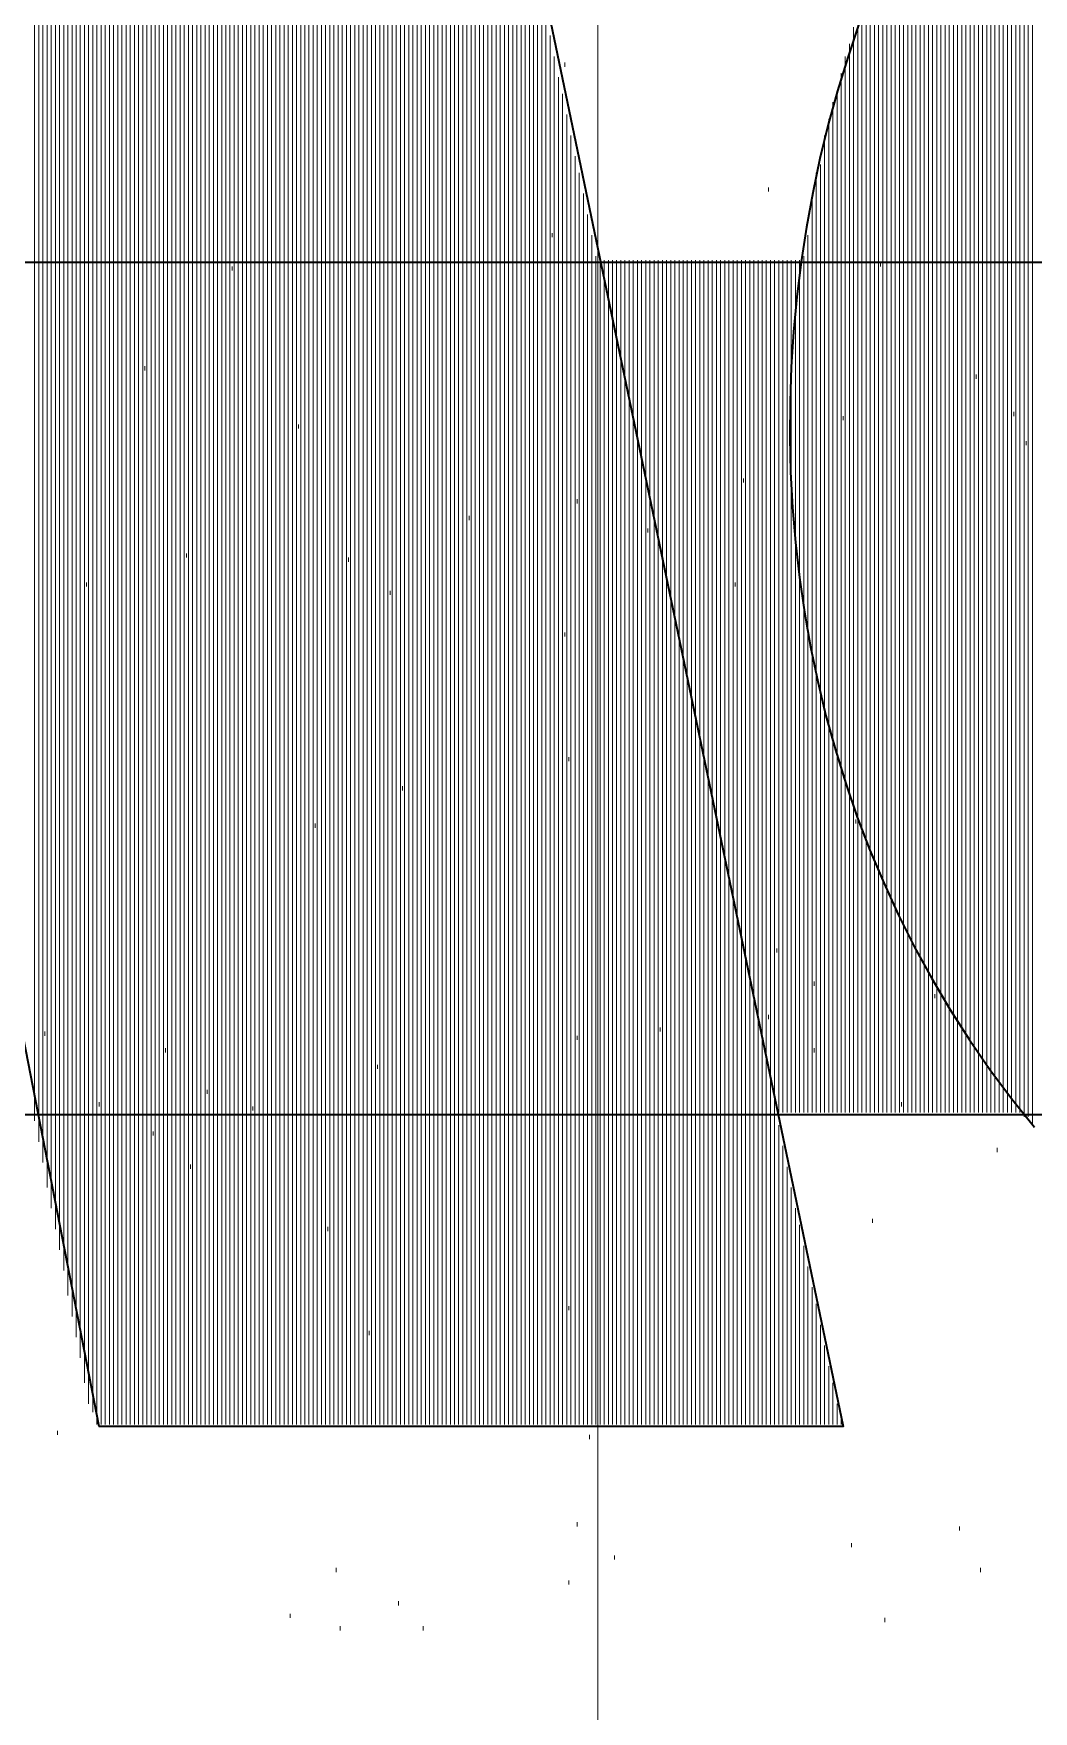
# Model space of a CAD drawing. Header units: inches. Extents: x 5 to 516, y -193 to 129.
# Drawn here: x 49.646 to 50.448, y -51.885 to -50.54 of the extents above; entities that cross this region are included whole.
import ezdxf

# ---------------------------------------------------------------- set-up
doc = ezdxf.new("R2010")
doc.units = ezdxf.units.IN
doc.header["$MEASUREMENT"] = 0
doc.layers.add('PDF4_Geometry', color=7, linetype='Continuous')

msp = doc.modelspace()

# ---------------------------------------------------------------- linework, layer by layer
at = {"layer": 'PDF4_Geometry', "lineweight": 15}
for points in [[(50.0987502, -54.9496512), (50.0987502, -46.9696506)], [(50.0720846, -50.5663162), (50.0720846, -50.5629796)], [(50.2354215, -50.6663121), (50.2354215, -50.6629823)], [(50.0620884, -50.7029807), (50.0620884, -50.6996509)], [(49.8054152, -50.7296463), (49.8054152, -50.7263165)], [(50.3254212, -50.7263165), (50.3254212, -50.7229799)], [(49.7354214, -50.8096498), (49.7354214, -50.8063132)], [(50.4020882, -50.8163162), (50.4020882, -50.8129796)], [(49.8587531, -50.8563146), (49.8587531, -50.852978)], [(50.295419, -50.8496482), (50.295419, -50.8463116)], [(50.4320835, -50.8463116), (50.4320835, -50.8429818)], [(50.4420865, -50.8696474), (50.4420865, -50.8663176)], [(50.2154155, -50.8996495), (50.2154155, -50.896313)], [(50.0820876, -50.9163121), (50.0820876, -50.9129823)], [(49.9954176, -50.9296449), (49.9954176, -50.9263151)], [(50.1387485, -50.9396479), (50.1387485, -50.9363113)], [(49.7687534, -50.9596471), (49.7687534, -50.9563173)], [(49.8987515, -50.9629837), (49.8987515, -50.9596471)], [(49.6887499, -50.9829829), (49.6887499, -50.9796463)], [(49.9320835, -50.9896493), (49.9320835, -50.9863127)], [(50.2087491, -50.9829829), (50.2087491, -50.9796463)], [(50.0720846, -51.0229813), (50.0720846, -51.0196447)], [(50.0754212, -51.122984), (50.0754212, -51.1196474)], [(49.9420864, -51.146313), (49.9420864, -51.1429832)], [(49.8720859, -51.1763152), (49.8720859, -51.1729786)], [(50.3054152, -51.1729786), (50.3054152, -51.1696488)], [(50.2420879, -51.2763111), (50.2420879, -51.2729813)], [(50.2720833, -51.3029835), (50.2720833, -51.2996468)], [(50.3687494, -51.3129797), (50.3687494, -51.3096498)], [(50.1487515, -51.3396452), (50.1487515, -51.3363155)], [(50.2354215, -51.329649), (50.2354215, -51.3263125)], [(49.6554179, -51.3429818), (49.6554179, -51.3396452)], [(50.0820876, -51.3463116), (50.0820876, -51.3429818)], [(49.752084, -51.3563146), (49.752084, -51.352978)], [(50.2720833, -51.3563146), (50.2720833, -51.352978)], [(49.9220873, -51.3696474), (49.9220873, -51.3663176)], [(49.785416, -51.3896466), (49.785416, -51.3863168)], [(49.6987529, -51.3996496), (49.6987529, -51.396313)], [(49.8220845, -51.4029794), (49.8220845, -51.3996496)], [(50.3420838, -51.3996496), (50.3420838, -51.396313)], [(49.7420878, -51.4229786), (49.7420878, -51.4196488)], [(50.4187507, -51.4363114), (50.4187507, -51.4329816)], [(49.7720832, -51.449651), (49.7720832, -51.4463144)], [(49.8820821, -51.4996455), (49.8820821, -51.4963157)], [(50.3187548, -51.4929791), (50.3187548, -51.4896493)], [(50.0754212, -51.5629797), (50.0754212, -51.5596499)], [(49.9154209, -51.5829789), (49.9154209, -51.579649)], [(49.6654209, -51.6629824), (49.6654209, -51.6596458)], [(50.0920838, -51.6663122), (50.0920838, -51.6629824)], [(50.0820876, -51.7363128), (50.0820876, -51.7329829)], [(50.3887485, -51.7396493), (50.3887485, -51.7363128)], [(50.3020854, -51.7529822), (50.3020854, -51.7496455)], [(50.112083, -51.7629783), (50.112083, -51.7596485)], [(49.8887485, -51.7729813), (49.8887485, -51.7696447)], [(50.0754212, -51.7829843), (50.0754212, -51.7796477)], [(50.4054179, -51.7729813), (50.4054179, -51.7696447)], [(49.8520867, -51.8096499), (49.8520867, -51.8063133)], [(49.9387499, -51.7996469), (49.9387499, -51.7963171)], [(49.8920851, -51.8196461), (49.8920851, -51.8163163)], [(49.9587491, -51.8196461), (49.9587491, -51.8163163)], [(50.328751, -51.8129797), (50.328751, -51.8096499)]]:
    msp.add_lwpolyline(points, dxfattribs=at)
at = {"layer": 'PDF4_Geometry', "lineweight": 35}
for points in [[(48.1454216, -51.656316), (47.5487548, -51.656316), (47.9687549, -49.6563158), (48.6020883, -49.6563158), (48.9220883, -50.9263159), (49.2420883, -49.6563158), (49.8787551, -49.6563158), (50.2954218, -51.656316), (49.698755, -51.656316), (49.4987551, -50.6296492), (49.218755, -51.656316), (48.6254216, -51.656316), (48.3454216, -50.6296492)], [(47.9154207, -51.4063133), (47.9154207, -50.7229799), (63.6520892, -50.7229799), (63.6520892, -51.4063133)]]:
    msp.add_lwpolyline(points, close=True, dxfattribs=at)
at = {"layer": 'PDF4_Geometry', "lineweight": 15}
for points in [[(49.6470832, -51.4113141), (49.6470832, -49.6546472), (49.6470832, -51.4113141)], [(49.6504198, -51.4279835), (49.6504198, -49.65465), (49.6504198, -51.4279835)], [(49.6537496, -51.4446461), (49.6537496, -49.6546459), (49.6537496, -51.4446461)], [(49.6570862, -51.4646452), (49.6570862, -49.654645), (49.6570862, -51.4646452)], [(49.660416, -51.4813146), (49.660416, -49.6546478), (49.660416, -51.4813146)], [(49.6637526, -51.4979772), (49.6637526, -49.6546437), (49.6637526, -51.4979772)], [(49.6670824, -51.5146466), (49.6670824, -49.6546465), (49.6670824, -51.5146466)], [(49.670419, -51.531316), (49.670419, -49.6546492), (49.670419, -51.531316)], [(49.6737556, -51.5513152), (49.6737556, -49.6546484), (49.6737556, -51.5513152)], [(49.6770854, -51.5679778), (49.6770854, -49.6546443), (49.6770854, -51.5679778)], [(49.6804152, -51.5846472), (49.6804152, -49.6546469), (49.6804152, -51.5846472)], [(49.6837518, -51.6013165), (49.6837518, -49.6546497), (49.6837518, -51.6013165)], [(49.6870883, -51.6213157), (49.6870883, -49.6546488), (49.6870883, -51.6213157)], [(49.6904182, -51.6379783), (49.6904182, -49.6546448), (49.6904182, -51.6379783)], [(49.693748, -51.6446515), (49.693748, -49.6546513), (49.693748, -51.6446515)], [(49.6970846, -51.6546477), (49.6970846, -49.6546475), (49.6970846, -51.6546477)], [(49.7004211, -51.6546477), (49.7004211, -49.6546475), (49.7004211, -51.6546477)], [(49.7037509, -51.6546477), (49.7037509, -49.6546475), (49.7037509, -51.6546477)], [(49.7070875, -51.6546477), (49.7070875, -49.6546475), (49.7070875, -51.6546477)], [(49.7104173, -51.6546477), (49.7104173, -49.6546475), (49.7104173, -51.6546477)], [(49.7137539, -51.6546477), (49.7137539, -49.6546475), (49.7137539, -51.6546477)], [(49.7170837, -51.6546477), (49.7170837, -49.6546475), (49.7170837, -51.6546477)], [(49.7204203, -51.6546477), (49.7204203, -49.6546475), (49.7204203, -51.6546477)], [(49.7237501, -51.6546477), (49.7237501, -49.6546475), (49.7237501, -51.6546477)], [(49.7270867, -51.6546477), (49.7270867, -49.6546475), (49.7270867, -51.6546477)], [(49.7304165, -51.6546477), (49.7304165, -49.6546475), (49.7304165, -51.6546477)], [(49.7337531, -51.6546477), (49.7337531, -49.6546475), (49.7337531, -51.6546477)], [(49.7370829, -51.6546477), (49.7370829, -49.6546475), (49.7370829, -51.6546477)], [(49.7404195, -51.6546477), (49.7404195, -49.6546475), (49.7404195, -51.6546477)], [(49.7437493, -51.6546477), (49.7437493, -49.6546475), (49.7437493, -51.6546477)], [(49.7470859, -51.6546477), (49.7470859, -49.6546475), (49.7470859, -51.6546477)], [(49.7504157, -51.6546477), (49.7504157, -49.6546475), (49.7504157, -51.6546477)], [(49.7537523, -51.6546477), (49.7537523, -49.6546475), (49.7537523, -51.6546477)], [(49.7570889, -51.6546477), (49.7570889, -49.6546475), (49.7570889, -51.6546477)], [(49.7604187, -51.6546477), (49.7604187, -49.6546475), (49.7604187, -51.6546477)], [(49.7637485, -51.6546477), (49.7637485, -49.6546475), (49.7637485, -51.6546477)], [(49.7670851, -51.6546477), (49.7670851, -49.6546475), (49.7670851, -51.6546477)], [(49.7704217, -51.6546477), (49.7704217, -49.6546475), (49.7704217, -51.6546477)], [(49.7737515, -51.6546477), (49.7737515, -49.6546475), (49.7737515, -51.6546477)], [(49.7770813, -51.6546477), (49.7770813, -49.6546475), (49.7770813, -51.6546477)], [(49.7804179, -51.6546477), (49.7804179, -49.6546475), (49.7804179, -51.6546477)], [(49.7837545, -51.6546477), (49.7837545, -49.6546475), (49.7837545, -51.6546477)], [(49.7870843, -51.6546477), (49.7870843, -49.6546475), (49.7870843, -51.6546477)], [(49.7904209, -51.6546477), (49.7904209, -49.6546475), (49.7904209, -51.6546477)], [(49.7937507, -51.6546477), (49.7937507, -49.6546475), (49.7937507, -51.6546477)], [(49.7970873, -51.6546477), (49.7970873, -49.6546475), (49.7970873, -51.6546477)], [(49.8004171, -51.6546477), (49.8004171, -49.6546475), (49.8004171, -51.6546477)], [(49.8037537, -51.6546477), (49.8037537, -49.6546475), (49.8037537, -51.6546477)], [(49.8070835, -51.6546477), (49.8070835, -49.6546475), (49.8070835, -51.6546477)], [(49.8104201, -51.6546477), (49.8104201, -49.6546475), (49.8104201, -51.6546477)], [(49.8137499, -51.6546477), (49.8137499, -49.6546475), (49.8137499, -51.6546477)], [(49.8170865, -51.6546477), (49.8170865, -49.6546475), (49.8170865, -51.6546477)], [(49.8204163, -51.6546477), (49.8204163, -49.6546475), (49.8204163, -51.6546477)], [(49.8237529, -51.6546477), (49.8237529, -49.6546475), (49.8237529, -51.6546477)], [(49.8270827, -51.6546477), (49.8270827, -49.6546475), (49.8270827, -51.6546477)], [(49.8304193, -51.6546477), (49.8304193, -49.6546475), (49.8304193, -51.6546477)], [(49.8337491, -51.6546477), (49.8337491, -49.6546475), (49.8337491, -51.6546477)], [(49.8370856, -51.6546477), (49.8370856, -49.6546475), (49.8370856, -51.6546477)], [(49.8404222, -51.6546477), (49.8404222, -49.6546475), (49.8404222, -51.6546477)], [(49.843752, -51.6546477), (49.843752, -49.6546475), (49.843752, -51.6546477)], [(49.8470819, -51.6546477), (49.8470819, -49.6546475), (49.8470819, -51.6546477)], [(49.8504184, -51.6546477), (49.8504184, -49.6546475), (49.8504184, -51.6546477)], [(49.853755, -51.6546477), (49.853755, -49.6546475), (49.853755, -51.6546477)], [(49.8570848, -51.6546477), (49.8570848, -49.6546475), (49.8570848, -51.6546477)], [(49.8604146, -51.6546477), (49.8604146, -49.6546475), (49.8604146, -51.6546477)], [(49.8637512, -51.6546477), (49.8637512, -49.6546475), (49.8637512, -51.6546477)], [(49.8670878, -51.6546477), (49.8670878, -49.6546475), (49.8670878, -51.6546477)], [(49.8704176, -51.6546477), (49.8704176, -49.6546475), (49.8704176, -51.6546477)], [(49.8737542, -51.6546477), (49.8737542, -49.6546475), (49.8737542, -51.6546477)], [(49.877084, -51.6546477), (49.877084, -49.667981), (49.877084, -51.6546477)], [(49.8804206, -51.6546477), (49.8804206, -49.6846476), (49.8804206, -51.6546477)], [(49.8837504, -51.6546477), (49.8837504, -49.6979808), (49.8837504, -51.6546477)], [(49.887087, -51.6546477), (49.887087, -49.7146477), (49.887087, -51.6546477)], [(49.8904168, -51.6546477), (49.8904168, -49.7313143), (49.8904168, -51.6546477)], [(49.8937534, -51.6546477), (49.8937534, -49.7479809), (49.8937534, -51.6546477)], [(49.8970832, -51.6546477), (49.8970832, -49.7613141), (49.8970832, -51.6546477)], [(49.9004198, -51.6546477), (49.9004198, -49.7779809), (49.9004198, -51.6546477)], [(49.9037496, -51.6546477), (49.9037496, -49.7946476), (49.9037496, -51.6546477)], [(49.9070862, -51.6546477), (49.9070862, -49.8113142), (49.9070862, -51.6546477)], [(49.910416, -51.6546477), (49.910416, -49.8246476), (49.910416, -51.6546477)], [(49.9137526, -51.6546477), (49.9137526, -49.8413143), (49.9137526, -51.6546477)], [(49.9170824, -51.6546477), (49.9170824, -49.8579809), (49.9170824, -51.6546477)], [(49.920419, -51.6546477), (49.920419, -49.8746475), (49.920419, -51.6546477)], [(49.9237556, -51.6546477), (49.9237556, -49.8913142), (49.9237556, -51.6546477)], [(49.9270854, -51.6546477), (49.9270854, -49.9046476), (49.9270854, -51.6546477)], [(49.9304152, -51.6546477), (49.9304152, -49.9213142), (49.9304152, -51.6546477)], [(49.9337518, -51.6546477), (49.9337518, -49.9379809), (49.9337518, -51.6546477)], [(49.9370884, -51.6546477), (49.9370884, -49.9546476), (49.9370884, -51.6546477)], [(49.9404182, -51.6546477), (49.9404182, -49.9679808), (49.9404182, -51.6546477)], [(49.943748, -51.6546477), (49.943748, -49.9846476), (49.943748, -51.6546477)], [(49.9470846, -51.6546477), (49.9470846, -50.0013142), (49.9470846, -51.6546477)], [(49.9504212, -51.6546477), (49.9504212, -50.017981), (49.9504212, -51.6546477)], [(49.953751, -51.6546477), (49.953751, -50.0313143), (49.953751, -51.6546477)], [(49.9570876, -51.6546477), (49.9570876, -50.0479809), (49.9570876, -51.6546477)], [(49.9604174, -51.6546477), (49.9604174, -50.0646475), (49.9604174, -51.6546477)], [(49.963754, -51.6546477), (49.963754, -50.0813142), (49.963754, -51.6546477)], [(49.9670838, -51.6546477), (49.9670838, -50.0979809), (49.9670838, -51.6546477)], [(49.9704203, -51.6546477), (49.9704203, -50.1113142), (49.9704203, -51.6546477)], [(49.9737502, -51.6546477), (49.9737502, -50.1279809), (49.9737502, -51.6546477)], [(49.9770867, -51.6546477), (49.9770867, -50.1446476), (49.9770867, -51.6546477)], [(49.9804166, -51.6546477), (49.9804166, -50.1613143), (49.9804166, -51.6546477)], [(49.9837531, -51.6546477), (49.9837531, -50.1746476), (49.9837531, -51.6546477)], [(49.9870829, -51.6546477), (49.9870829, -50.1913143), (49.9870829, -51.6546477)], [(49.9904195, -51.6546477), (49.9904195, -50.2079809), (49.9904195, -51.6546477)], [(49.9937493, -51.6546477), (49.9937493, -50.2246476), (49.9937493, -51.6546477)], [(49.9970859, -51.6546477), (49.9970859, -50.2379809), (49.9970859, -51.6546477)], [(50.0004157, -51.6546477), (50.0004157, -50.2546475), (50.0004157, -51.6546477)], [(50.0037523, -51.6546477), (50.0037523, -50.2713143), (50.0037523, -51.6546477)], [(50.443748, -51.4079843), (50.443748, -50.2746508), (50.443748, -51.4079843)], [(50.4470846, -51.4146439), (50.4470846, -50.2679772), (50.4470846, -51.4146439)], [(50.0070889, -51.6546477), (50.0070889, -50.2879809), (50.0070889, -51.6546477)], [(50.4337518, -51.3979813), (50.4337518, -50.2846478), (50.4337518, -51.3979813)], [(50.4370884, -51.4046477), (50.4370884, -50.2846476), (50.4370884, -51.4046477)], [(50.4404182, -51.4079843), (50.4404182, -50.2779842), (50.4404182, -51.4079843)], [(50.4237556, -51.3879783), (50.4237556, -50.3013116), (50.4237556, -51.3879783)], [(50.4270854, -51.3913149), (50.4270854, -50.2946481), (50.4270854, -51.3913149)], [(50.4304152, -51.3946515), (50.4304152, -50.291318), (50.4304152, -51.3946515)], [(50.0104187, -51.6546477), (50.0104187, -50.3046477), (50.0104187, -51.6546477)], [(50.4137526, -51.3746455), (50.4137526, -50.3146454), (50.4137526, -51.3746455)], [(50.4170824, -51.3779821), (50.4170824, -50.307982), (50.4170824, -51.3779821)], [(50.420419, -51.3846485), (50.420419, -50.3046484), (50.420419, -51.3846485)], [(50.0137485, -51.6546477), (50.0137485, -50.317981), (50.0137485, -51.6546477)], [(50.4070862, -51.3679791), (50.4070862, -50.3246456), (50.4070862, -51.3679791)], [(50.410416, -51.3679791), (50.410416, -50.317979), (50.410416, -51.3679791)], [(50.0170851, -51.6546477), (50.0170851, -50.3346476), (50.0170851, -51.6546477)], [(50.3970833, -51.3513165), (50.3970833, -50.3413164), (50.3970833, -51.3513165)], [(50.4004198, -51.3579829), (50.4004198, -50.3346495), (50.4004198, -51.3579829)], [(50.4037496, -51.3613127), (50.4037496, -50.3313126), (50.4037496, -51.3613127)], [(50.0204217, -51.6546477), (50.0204217, -50.3513143), (50.0204217, -51.6546477)], [(50.3904169, -51.3413135), (50.3904169, -50.3513135), (50.3904169, -51.3413135)], [(50.3937534, -51.3479799), (50.3937534, -50.3446466), (50.3937534, -51.3479799)], [(50.0237515, -51.6546477), (50.0237515, -50.3679809), (50.0237515, -51.6546477)], [(50.3804207, -51.3246509), (50.3804207, -50.3679842), (50.3804207, -51.3246509)], [(50.3837505, -51.3313105), (50.3837505, -50.3646438), (50.3837505, -51.3313105)], [(50.387087, -51.3379837), (50.387087, -50.3579837), (50.387087, -51.3379837)], [(50.0270813, -51.6546477), (50.0270813, -50.3813143), (50.0270813, -51.6546477)], [(50.3737543, -51.3146479), (50.3737543, -50.3813146), (50.3737543, -51.3146479)], [(50.3770841, -51.3213143), (50.3770841, -50.3779809), (50.3770841, -51.3213143)], [(50.3670879, -51.304645), (50.3670879, -50.3913115), (50.3670879, -51.304645)], [(50.3704177, -51.3113181), (50.3704177, -50.3879847), (50.3704177, -51.3113181)], [(50.0304179, -51.6546477), (50.0304179, -50.3979809), (50.0304179, -51.6546477)], [(50.3604147, -51.2913122), (50.3604147, -50.4046454), (50.3604147, -51.2913122)], [(50.3637513, -51.2979786), (50.3637513, -50.3979784), (50.3637513, -51.2979786)], [(50.0337545, -51.6546477), (50.0337545, -50.4146476), (50.0337545, -51.6546477)], [(50.3537551, -51.2779794), (50.3537551, -50.414646), (50.3537551, -51.2779794)], [(50.3570849, -51.2879824), (50.3570849, -50.4113156), (50.3570849, -51.2879824)], [(50.0370843, -51.6546477), (50.0370843, -50.4313143), (50.0370843, -51.6546477)], [(50.3437521, -51.2613168), (50.3437521, -50.43465), (50.3437521, -51.2613168)], [(50.3470819, -51.2679832), (50.3470819, -50.4279831), (50.3470819, -51.2679832)], [(50.3504185, -51.2746496), (50.3504185, -50.4246495), (50.3504185, -51.2746496)], [(50.0404209, -51.6546477), (50.0404209, -50.4446476), (50.0404209, -51.6546477)], [(50.3404223, -51.2546504), (50.3404223, -50.441317), (50.3404223, -51.2546504)], [(50.0437507, -51.6546477), (50.0437507, -50.4613143), (50.0437507, -51.6546477)], [(50.3337491, -51.2413176), (50.3337491, -50.4579842), (50.3337491, -51.2413176)], [(50.3370857, -51.2479772), (50.3370857, -50.4513105), (50.3370857, -51.2479772)], [(50.3270827, -51.2279848), (50.3270827, -50.4746514), (50.3270827, -51.2279848)], [(50.3304193, -51.2313146), (50.3304193, -50.4646479), (50.3304193, -51.2313146)], [(50.0470873, -51.6546477), (50.0470873, -50.4779809), (50.0470873, -51.6546477)], [(50.3204163, -51.2113154), (50.3204163, -50.487982), (50.3204163, -51.2113154)], [(50.3237529, -51.2179818), (50.3237529, -50.4813151), (50.3237529, -51.2179818)], [(50.0504171, -51.6546477), (50.0504171, -50.4946477), (50.0504171, -51.6546477)], [(50.3170865, -51.204649), (50.3170865, -50.4979823), (50.3170865, -51.204649)], [(50.0537537, -51.6546477), (50.0537537, -50.5113143), (50.0537537, -51.6546477)], [(50.3104201, -51.1813132), (50.3104201, -50.5146465), (50.3104201, -51.1813132)], [(50.3137499, -51.194646), (50.3137499, -50.5079793), (50.3137499, -51.194646)], [(50.0570835, -51.6546477), (50.0570835, -50.5246476), (50.0570835, -51.6546477)], [(50.3070835, -51.1779834), (50.3070835, -50.5313167), (50.3070835, -51.1779834)], [(50.0604201, -51.6546477), (50.0604201, -50.5413142), (50.0604201, -51.6546477)], [(50.3037537, -51.1679805), (50.3037537, -50.5346471), (50.3037537, -51.1679805)], [(50.0637499, -51.6546477), (50.0637499, -50.5579809), (50.0637499, -51.6546477)], [(50.2970873, -51.1479813), (50.2970873, -50.5579812), (50.2970873, -51.1479813)], [(50.3004171, -51.1579843), (50.3004171, -50.5479842), (50.3004171, -51.1579843)], [(50.2937507, -51.1313119), (50.2937507, -50.5713118), (50.2937507, -51.1313119)], [(50.0670865, -51.6546477), (50.0670865, -50.5746476), (50.0670865, -51.6546477)], [(50.0704163, -51.6546477), (50.0704163, -50.5879809), (50.0704163, -51.6546477)], [(50.2870843, -51.1113127), (50.2870843, -50.594646), (50.2870843, -51.1113127)], [(50.2904209, -51.1246455), (50.2904209, -50.5879788), (50.2904209, -51.1246455)], [(50.0737529, -51.6546477), (50.0737529, -50.6046476), (50.0737529, -51.6546477)], [(50.2837545, -51.1013165), (50.2837545, -50.6079831), (50.2837545, -51.1013165)], [(50.0770827, -51.6546477), (50.0770827, -50.6213143), (50.0770827, -51.6546477)], [(50.2804179, -51.0813105), (50.2804179, -50.6213105), (50.2804179, -51.0813105)], [(50.0804193, -51.6546477), (50.0804193, -50.637981), (50.0804193, -51.6546477)], [(50.0837491, -51.6546477), (50.0837491, -50.6513143), (50.0837491, -51.6546477)], [(50.2737515, -51.0613181), (50.2737515, -50.6513181), (50.2737515, -51.0613181)], [(50.2770813, -51.0746509), (50.2770813, -50.6446509), (50.2770813, -51.0746509)], [(50.0870857, -51.6546477), (50.0870857, -50.667981), (50.0870857, -51.6546477)], [(50.2704217, -51.0479785), (50.2704217, -50.6713118), (50.2704217, -51.0479785)], [(50.0904223, -51.6546477), (50.0904223, -50.6846477), (50.0904223, -51.6546477)], [(50.0937521, -51.6546477), (50.0937521, -50.7013143), (50.0937521, -51.6546477)], [(50.2670851, -51.021313), (50.2670851, -50.7013129), (50.2670851, -51.021313)], [(50.0970819, -51.6546477), (50.0970819, -50.7179809), (50.0970819, -51.6546477)], [(50.2637486, -51.0046504), (50.2637486, -50.7179837), (50.2637486, -51.0046504)], [(49.6470832, -51.4046477), (49.6470832, -50.7213143), (49.6470832, -51.4046477)], [(49.6504198, -51.4046477), (49.6504198, -50.7213143), (49.6504198, -51.4046477)], [(49.6537496, -51.4046477), (49.6537496, -50.7213143), (49.6537496, -51.4046477)], [(49.6570862, -51.4046477), (49.6570862, -50.7213143), (49.6570862, -51.4046477)], [(49.660416, -51.4046477), (49.660416, -50.7213143), (49.660416, -51.4046477)], [(49.6637526, -51.4046477), (49.6637526, -50.7213143), (49.6637526, -51.4046477)], [(49.6670824, -51.4046477), (49.6670824, -50.7213143), (49.6670824, -51.4046477)], [(49.670419, -51.4046477), (49.670419, -50.7213143), (49.670419, -51.4046477)], [(49.6737556, -51.4046477), (49.6737556, -50.7213143), (49.6737556, -51.4046477)], [(49.6770854, -51.4046477), (49.6770854, -50.7213143), (49.6770854, -51.4046477)], [(49.6804152, -51.4046477), (49.6804152, -50.7213143), (49.6804152, -51.4046477)], [(49.6837518, -51.4046477), (49.6837518, -50.7213143), (49.6837518, -51.4046477)], [(49.6870883, -51.4046477), (49.6870883, -50.7213143), (49.6870883, -51.4046477)], [(49.6904182, -51.4046477), (49.6904182, -50.7213143), (49.6904182, -51.4046477)], [(49.693748, -51.4046477), (49.693748, -50.7213143), (49.693748, -51.4046477)], [(49.6970846, -51.4046477), (49.6970846, -50.7213143), (49.6970846, -51.4046477)], [(49.7004211, -51.4046477), (49.7004211, -50.7213143), (49.7004211, -51.4046477)], [(49.7037509, -51.4046477), (49.7037509, -50.7213143), (49.7037509, -51.4046477)], [(49.7070875, -51.4046477), (49.7070875, -50.7213143), (49.7070875, -51.4046477)], [(49.7104173, -51.4046477), (49.7104173, -50.7213143), (49.7104173, -51.4046477)], [(49.7137539, -51.4046477), (49.7137539, -50.7213143), (49.7137539, -51.4046477)], [(49.7170837, -51.4046477), (49.7170837, -50.7213143), (49.7170837, -51.4046477)], [(49.7204203, -51.4046477), (49.7204203, -50.7213143), (49.7204203, -51.4046477)], [(49.7237501, -51.4046477), (49.7237501, -50.7213143), (49.7237501, -51.4046477)], [(49.7270867, -51.4046477), (49.7270867, -50.7213143), (49.7270867, -51.4046477)], [(49.7304165, -51.4046477), (49.7304165, -50.7213143), (49.7304165, -51.4046477)], [(49.7337531, -51.4046477), (49.7337531, -50.7213143), (49.7337531, -51.4046477)], [(49.7370829, -51.4046477), (49.7370829, -50.7213143), (49.7370829, -51.4046477)], [(49.7404195, -51.4046477), (49.7404195, -50.7213143), (49.7404195, -51.4046477)], [(49.7437493, -51.4046477), (49.7437493, -50.7213143), (49.7437493, -51.4046477)], [(49.7470859, -51.4046477), (49.7470859, -50.7213143), (49.7470859, -51.4046477)], [(49.7504157, -51.4046477), (49.7504157, -50.7213143), (49.7504157, -51.4046477)], [(49.7537523, -51.4046477), (49.7537523, -50.7213143), (49.7537523, -51.4046477)], [(49.7570889, -51.4046477), (49.7570889, -50.7213143), (49.7570889, -51.4046477)], [(49.7604187, -51.4046477), (49.7604187, -50.7213143), (49.7604187, -51.4046477)], [(49.7637485, -51.4046477), (49.7637485, -50.7213143), (49.7637485, -51.4046477)], [(49.7670851, -51.4046477), (49.7670851, -50.7213143), (49.7670851, -51.4046477)], [(49.7704217, -51.4046477), (49.7704217, -50.7213143), (49.7704217, -51.4046477)], [(49.7737515, -51.4046477), (49.7737515, -50.7213143), (49.7737515, -51.4046477)], [(49.7770813, -51.4046477), (49.7770813, -50.7213143), (49.7770813, -51.4046477)], [(49.7804179, -51.4046477), (49.7804179, -50.7213143), (49.7804179, -51.4046477)], [(49.7837545, -51.4046477), (49.7837545, -50.7213143), (49.7837545, -51.4046477)], [(49.7870843, -51.4046477), (49.7870843, -50.7213143), (49.7870843, -51.4046477)], [(49.7904209, -51.4046477), (49.7904209, -50.7213143), (49.7904209, -51.4046477)], [(49.7937507, -51.4046477), (49.7937507, -50.7213143), (49.7937507, -51.4046477)], [(49.7970873, -51.4046477), (49.7970873, -50.7213143), (49.7970873, -51.4046477)], [(49.8004171, -51.4046477), (49.8004171, -50.7213143), (49.8004171, -51.4046477)], [(49.8037537, -51.4046477), (49.8037537, -50.7213143), (49.8037537, -51.4046477)], [(49.8070835, -51.4046477), (49.8070835, -50.7213143), (49.8070835, -51.4046477)], [(49.8104201, -51.4046477), (49.8104201, -50.7213143), (49.8104201, -51.4046477)], [(49.8137499, -51.4046477), (49.8137499, -50.7213143), (49.8137499, -51.4046477)], [(49.8170865, -51.4046477), (49.8170865, -50.7213143), (49.8170865, -51.4046477)], [(49.8204163, -51.4046477), (49.8204163, -50.7213143), (49.8204163, -51.4046477)], [(49.8237529, -51.4046477), (49.8237529, -50.7213143), (49.8237529, -51.4046477)], [(49.8270827, -51.4046477), (49.8270827, -50.7213143), (49.8270827, -51.4046477)], [(49.8304193, -51.4046477), (49.8304193, -50.7213143), (49.8304193, -51.4046477)], [(49.8337491, -51.4046477), (49.8337491, -50.7213143), (49.8337491, -51.4046477)], [(49.8370856, -51.4046477), (49.8370856, -50.7213143), (49.8370856, -51.4046477)], [(49.8404222, -51.4046477), (49.8404222, -50.7213143), (49.8404222, -51.4046477)], [(49.843752, -51.4046477), (49.843752, -50.7213143), (49.843752, -51.4046477)], [(49.8470819, -51.4046477), (49.8470819, -50.7213143), (49.8470819, -51.4046477)], [(49.8504184, -51.4046477), (49.8504184, -50.7213143), (49.8504184, -51.4046477)], [(49.853755, -51.4046477), (49.853755, -50.7213143), (49.853755, -51.4046477)], [(49.8570848, -51.4046477), (49.8570848, -50.7213143), (49.8570848, -51.4046477)], [(49.8604146, -51.4046477), (49.8604146, -50.7213143), (49.8604146, -51.4046477)], [(49.8637512, -51.4046477), (49.8637512, -50.7213143), (49.8637512, -51.4046477)], [(49.8670878, -51.4046477), (49.8670878, -50.7213143), (49.8670878, -51.4046477)], [(49.8704176, -51.4046477), (49.8704176, -50.7213143), (49.8704176, -51.4046477)], [(49.8737542, -51.4046477), (49.8737542, -50.7213143), (49.8737542, -51.4046477)], [(49.877084, -51.4046477), (49.877084, -50.7213143), (49.877084, -51.4046477)], [(49.8804206, -51.4046477), (49.8804206, -50.7213143), (49.8804206, -51.4046477)], [(49.8837504, -51.4046477), (49.8837504, -50.7213143), (49.8837504, -51.4046477)], [(49.887087, -51.4046477), (49.887087, -50.7213143), (49.887087, -51.4046477)], [(49.8904168, -51.4046477), (49.8904168, -50.7213143), (49.8904168, -51.4046477)], [(49.8937534, -51.4046477), (49.8937534, -50.7213143), (49.8937534, -51.4046477)], [(49.8970832, -51.4046477), (49.8970832, -50.7213143), (49.8970832, -51.4046477)], [(49.9004198, -51.4046477), (49.9004198, -50.7213143), (49.9004198, -51.4046477)], [(49.9037496, -51.4046477), (49.9037496, -50.7213143), (49.9037496, -51.4046477)], [(49.9070862, -51.4046477), (49.9070862, -50.7213143), (49.9070862, -51.4046477)], [(49.910416, -51.4046477), (49.910416, -50.7213143), (49.910416, -51.4046477)], [(49.9137526, -51.4046477), (49.9137526, -50.7213143), (49.9137526, -51.4046477)], [(49.9170824, -51.4046477), (49.9170824, -50.7213143), (49.9170824, -51.4046477)], [(49.920419, -51.4046477), (49.920419, -50.7213143), (49.920419, -51.4046477)], [(49.9237556, -51.4046477), (49.9237556, -50.7213143), (49.9237556, -51.4046477)], [(49.9270854, -51.4046477), (49.9270854, -50.7213143), (49.9270854, -51.4046477)], [(49.9304152, -51.4046477), (49.9304152, -50.7213143), (49.9304152, -51.4046477)], [(49.9337518, -51.4046477), (49.9337518, -50.7213143), (49.9337518, -51.4046477)], [(49.9370884, -51.4046477), (49.9370884, -50.7213143), (49.9370884, -51.4046477)], [(49.9404182, -51.4046477), (49.9404182, -50.7213143), (49.9404182, -51.4046477)], [(49.943748, -51.4046477), (49.943748, -50.7213143), (49.943748, -51.4046477)], [(49.9470846, -51.4046477), (49.9470846, -50.7213143), (49.9470846, -51.4046477)], [(49.9504212, -51.4046477), (49.9504212, -50.7213143), (49.9504212, -51.4046477)], [(49.953751, -51.4046477), (49.953751, -50.7213143), (49.953751, -51.4046477)], [(49.9570876, -51.4046477), (49.9570876, -50.7213143), (49.9570876, -51.4046477)], [(49.9604174, -51.4046477), (49.9604174, -50.7213143), (49.9604174, -51.4046477)], [(49.963754, -51.4046477), (49.963754, -50.7213143), (49.963754, -51.4046477)], [(49.9670838, -51.4046477), (49.9670838, -50.7213143), (49.9670838, -51.4046477)], [(49.9704203, -51.4046477), (49.9704203, -50.7213143), (49.9704203, -51.4046477)], [(49.9737502, -51.4046477), (49.9737502, -50.7213143), (49.9737502, -51.4046477)], [(49.9770867, -51.4046477), (49.9770867, -50.7213143), (49.9770867, -51.4046477)], [(49.9804166, -51.4046477), (49.9804166, -50.7213143), (49.9804166, -51.4046477)], [(49.9837531, -51.4046477), (49.9837531, -50.7213143), (49.9837531, -51.4046477)], [(49.9870829, -51.4046477), (49.9870829, -50.7213143), (49.9870829, -51.4046477)], [(49.9904195, -51.4046477), (49.9904195, -50.7213143), (49.9904195, -51.4046477)], [(49.9937493, -51.4046477), (49.9937493, -50.7213143), (49.9937493, -51.4046477)], [(49.9970859, -51.4046477), (49.9970859, -50.7213143), (49.9970859, -51.4046477)], [(50.0004157, -51.4046477), (50.0004157, -50.7213143), (50.0004157, -51.4046477)], [(50.0037523, -51.4046477), (50.0037523, -50.7213143), (50.0037523, -51.4046477)], [(50.0070889, -51.4046477), (50.0070889, -50.7213143), (50.0070889, -51.4046477)], [(50.0104187, -51.4046477), (50.0104187, -50.7213143), (50.0104187, -51.4046477)], [(50.0137485, -51.4046477), (50.0137485, -50.7213143), (50.0137485, -51.4046477)], [(50.0170851, -51.4046477), (50.0170851, -50.7213143), (50.0170851, -51.4046477)], [(50.0204217, -51.4046477), (50.0204217, -50.7213143), (50.0204217, -51.4046477)], [(50.0237515, -51.4046477), (50.0237515, -50.7213143), (50.0237515, -51.4046477)], [(50.0270813, -51.4046477), (50.0270813, -50.7213143), (50.0270813, -51.4046477)], [(50.0304179, -51.4046477), (50.0304179, -50.7213143), (50.0304179, -51.4046477)], [(50.0337545, -51.4046477), (50.0337545, -50.7213143), (50.0337545, -51.4046477)], [(50.0370843, -51.4046477), (50.0370843, -50.7213143), (50.0370843, -51.4046477)], [(50.0404209, -51.4046477), (50.0404209, -50.7213143), (50.0404209, -51.4046477)], [(50.0437507, -51.4046477), (50.0437507, -50.7213143), (50.0437507, -51.4046477)], [(50.0470873, -51.4046477), (50.0470873, -50.7213143), (50.0470873, -51.4046477)], [(50.0504171, -51.4046477), (50.0504171, -50.7213143), (50.0504171, -51.4046477)], [(50.0537537, -51.4046477), (50.0537537, -50.7213143), (50.0537537, -51.4046477)], [(50.0570835, -51.4046477), (50.0570835, -50.7213143), (50.0570835, -51.4046477)], [(50.0604201, -51.4046477), (50.0604201, -50.7213143), (50.0604201, -51.4046477)], [(50.0637499, -51.4046477), (50.0637499, -50.7213143), (50.0637499, -51.4046477)], [(50.0670865, -51.4046477), (50.0670865, -50.7213143), (50.0670865, -51.4046477)], [(50.0704163, -51.4046477), (50.0704163, -50.7213143), (50.0704163, -51.4046477)], [(50.0737529, -51.4046477), (50.0737529, -50.7213143), (50.0737529, -51.4046477)], [(50.0770827, -51.4046477), (50.0770827, -50.7213143), (50.0770827, -51.4046477)], [(50.0804193, -51.4046477), (50.0804193, -50.7213143), (50.0804193, -51.4046477)], [(50.0837491, -51.4046477), (50.0837491, -50.7213143), (50.0837491, -51.4046477)], [(50.0870857, -51.4046477), (50.0870857, -50.7213143), (50.0870857, -51.4046477)], [(50.0904223, -51.4046477), (50.0904223, -50.7213143), (50.0904223, -51.4046477)], [(50.0937521, -51.4046477), (50.0937521, -50.7213143), (50.0937521, -51.4046477)], [(50.0970819, -51.4046477), (50.0970819, -50.7213143), (50.0970819, -51.4046477)], [(50.1004185, -51.4046477), (50.1004185, -50.7213143), (50.1004185, -51.4046477)], [(50.1004185, -51.6546477), (50.1004185, -50.7313142), (50.1004185, -51.6546477)], [(50.103755, -51.4046477), (50.103755, -50.7213143), (50.103755, -51.4046477)], [(50.1070849, -51.4046477), (50.1070849, -50.7213143), (50.1070849, -51.4046477)], [(50.1104147, -51.4046477), (50.1104147, -50.7213143), (50.1104147, -51.4046477)], [(50.1137513, -51.4046477), (50.1137513, -50.7213143), (50.1137513, -51.4046477)], [(50.1170878, -51.4046477), (50.1170878, -50.7213143), (50.1170878, -51.4046477)], [(50.1204176, -51.4046477), (50.1204176, -50.7213143), (50.1204176, -51.4046477)], [(50.1237542, -51.4046477), (50.1237542, -50.7213143), (50.1237542, -51.4046477)], [(50.127084, -51.4046477), (50.127084, -50.7213143), (50.127084, -51.4046477)], [(50.1304206, -51.4046477), (50.1304206, -50.7213143), (50.1304206, -51.4046477)], [(50.1337504, -51.4046477), (50.1337504, -50.7213143), (50.1337504, -51.4046477)], [(50.137087, -51.4046477), (50.137087, -50.7213143), (50.137087, -51.4046477)], [(50.1404168, -51.4046477), (50.1404168, -50.7213143), (50.1404168, -51.4046477)], [(50.1437534, -51.4046477), (50.1437534, -50.7213143), (50.1437534, -51.4046477)], [(50.1470832, -51.4046477), (50.1470832, -50.7213143), (50.1470832, -51.4046477)], [(50.1504198, -51.4046477), (50.1504198, -50.7213143), (50.1504198, -51.4046477)], [(50.1537496, -51.4046477), (50.1537496, -50.7213143), (50.1537496, -51.4046477)], [(50.1570862, -51.4046477), (50.1570862, -50.7213143), (50.1570862, -51.4046477)], [(50.160416, -51.4046477), (50.160416, -50.7213143), (50.160416, -51.4046477)], [(50.1637526, -51.4046477), (50.1637526, -50.7213143), (50.1637526, -51.4046477)], [(50.1670824, -51.4046477), (50.1670824, -50.7213143), (50.1670824, -51.4046477)], [(50.170419, -51.4046477), (50.170419, -50.7213143), (50.170419, -51.4046477)], [(50.1737556, -51.4046477), (50.1737556, -50.7213143), (50.1737556, -51.4046477)], [(50.1770854, -51.4046477), (50.1770854, -50.7213143), (50.1770854, -51.4046477)], [(50.1804152, -51.4046477), (50.1804152, -50.7213143), (50.1804152, -51.4046477)], [(50.1837518, -51.4046477), (50.1837518, -50.7213143), (50.1837518, -51.4046477)], [(50.1870884, -51.4046477), (50.1870884, -50.7213143), (50.1870884, -51.4046477)], [(50.1904182, -51.4046477), (50.1904182, -50.7213143), (50.1904182, -51.4046477)], [(50.193748, -51.4046477), (50.193748, -50.7213143), (50.193748, -51.4046477)], [(50.1970846, -51.4046477), (50.1970846, -50.7213143), (50.1970846, -51.4046477)], [(50.2004212, -51.4046477), (50.2004212, -50.7213143), (50.2004212, -51.4046477)], [(50.203751, -51.4046477), (50.203751, -50.7213143), (50.203751, -51.4046477)], [(50.2070876, -51.4046477), (50.2070876, -50.7213143), (50.2070876, -51.4046477)], [(50.2104174, -51.4046477), (50.2104174, -50.7213143), (50.2104174, -51.4046477)], [(50.213754, -51.4046477), (50.213754, -50.7213143), (50.213754, -51.4046477)], [(50.2170838, -51.4046477), (50.2170838, -50.7213143), (50.2170838, -51.4046477)], [(50.2204204, -51.4046477), (50.2204204, -50.7213143), (50.2204204, -51.4046477)], [(50.2237502, -51.4046477), (50.2237502, -50.7213143), (50.2237502, -51.4046477)], [(50.2270868, -51.4046477), (50.2270868, -50.7213143), (50.2270868, -51.4046477)], [(50.2304166, -51.4046477), (50.2304166, -50.7213143), (50.2304166, -51.4046477)], [(50.2337532, -51.4046477), (50.2337532, -50.7213143), (50.2337532, -51.4046477)], [(50.237083, -51.4046477), (50.237083, -50.7213143), (50.237083, -51.4046477)], [(50.2404196, -51.4046477), (50.2404196, -50.7213143), (50.2404196, -51.4046477)], [(50.2437494, -51.4046477), (50.2437494, -50.7213143), (50.2437494, -51.4046477)], [(50.247086, -51.4046477), (50.247086, -50.7213143), (50.247086, -51.4046477)], [(50.2504158, -51.4046477), (50.2504158, -50.7213143), (50.2504158, -51.4046477)], [(50.2537523, -51.4046477), (50.2537523, -50.7213143), (50.2537523, -51.4046477)], [(50.2570889, -51.4046477), (50.2570889, -50.7213143), (50.2570889, -51.4046477)], [(50.2604187, -51.4046477), (50.2604187, -50.7213143), (50.2604187, -51.4046477)], [(50.2637486, -51.4046477), (50.2637486, -50.7213143), (50.2637486, -51.4046477)], [(50.2670851, -51.4046477), (50.2670851, -50.7213143), (50.2670851, -51.4046477)], [(50.2704217, -51.4046477), (50.2704217, -50.7213143), (50.2704217, -51.4046477)], [(50.2737515, -51.4046477), (50.2737515, -50.7213143), (50.2737515, -51.4046477)], [(50.2770813, -51.4046477), (50.2770813, -50.7213143), (50.2770813, -51.4046477)], [(50.2804179, -51.4046477), (50.2804179, -50.7213143), (50.2804179, -51.4046477)], [(50.2837545, -51.4046477), (50.2837545, -50.7213143), (50.2837545, -51.4046477)], [(50.2870843, -51.4046477), (50.2870843, -50.7213143), (50.2870843, -51.4046477)], [(50.2904209, -51.4046477), (50.2904209, -50.7213143), (50.2904209, -51.4046477)], [(50.2937507, -51.4046477), (50.2937507, -50.7213143), (50.2937507, -51.4046477)], [(50.2970873, -51.4046477), (50.2970873, -50.7213143), (50.2970873, -51.4046477)], [(50.3004171, -51.4046477), (50.3004171, -50.7213143), (50.3004171, -51.4046477)], [(50.3037537, -51.4046477), (50.3037537, -50.7213143), (50.3037537, -51.4046477)], [(50.3070835, -51.4046477), (50.3070835, -50.7213143), (50.3070835, -51.4046477)], [(50.3104201, -51.4046477), (50.3104201, -50.7213143), (50.3104201, -51.4046477)], [(50.3137499, -51.4046477), (50.3137499, -50.7213143), (50.3137499, -51.4046477)], [(50.3170865, -51.4046477), (50.3170865, -50.7213143), (50.3170865, -51.4046477)], [(50.3204163, -51.4046477), (50.3204163, -50.7213143), (50.3204163, -51.4046477)], [(50.3237529, -51.4046477), (50.3237529, -50.7213143), (50.3237529, -51.4046477)], [(50.3270827, -51.4046477), (50.3270827, -50.7213143), (50.3270827, -51.4046477)], [(50.3304193, -51.4046477), (50.3304193, -50.7213143), (50.3304193, -51.4046477)], [(50.3337491, -51.4046477), (50.3337491, -50.7213143), (50.3337491, -51.4046477)], [(50.3370857, -51.4046477), (50.3370857, -50.7213143), (50.3370857, -51.4046477)], [(50.3404223, -51.4046477), (50.3404223, -50.7213143), (50.3404223, -51.4046477)], [(50.3437521, -51.4046477), (50.3437521, -50.7213143), (50.3437521, -51.4046477)], [(50.3470819, -51.4046477), (50.3470819, -50.7213143), (50.3470819, -51.4046477)], [(50.3504185, -51.4046477), (50.3504185, -50.7213143), (50.3504185, -51.4046477)], [(50.3537551, -51.4046477), (50.3537551, -50.7213143), (50.3537551, -51.4046477)], [(50.3570849, -51.4046477), (50.3570849, -50.7213143), (50.3570849, -51.4046477)], [(50.3604147, -51.4046477), (50.3604147, -50.7213143), (50.3604147, -51.4046477)], [(50.3637513, -51.4046477), (50.3637513, -50.7213143), (50.3637513, -51.4046477)], [(50.3670879, -51.4046477), (50.3670879, -50.7213143), (50.3670879, -51.4046477)], [(50.3704177, -51.4046477), (50.3704177, -50.7213143), (50.3704177, -51.4046477)], [(50.3737543, -51.4046477), (50.3737543, -50.7213143), (50.3737543, -51.4046477)], [(50.3770841, -51.4046477), (50.3770841, -50.7213143), (50.3770841, -51.4046477)], [(50.3804207, -51.4046477), (50.3804207, -50.7213143), (50.3804207, -51.4046477)], [(50.3837505, -51.4046477), (50.3837505, -50.7213143), (50.3837505, -51.4046477)], [(50.387087, -51.4046477), (50.387087, -50.7213143), (50.387087, -51.4046477)], [(50.3904169, -51.4046477), (50.3904169, -50.7213143), (50.3904169, -51.4046477)], [(50.3937534, -51.4046477), (50.3937534, -50.7213143), (50.3937534, -51.4046477)], [(50.3970833, -51.4046477), (50.3970833, -50.7213143), (50.3970833, -51.4046477)], [(50.4004198, -51.4046477), (50.4004198, -50.7213143), (50.4004198, -51.4046477)], [(50.4037496, -51.4046477), (50.4037496, -50.7213143), (50.4037496, -51.4046477)], [(50.4070862, -51.4046477), (50.4070862, -50.7213143), (50.4070862, -51.4046477)], [(50.410416, -51.4046477), (50.410416, -50.7213143), (50.410416, -51.4046477)], [(50.4137526, -51.4046477), (50.4137526, -50.7213143), (50.4137526, -51.4046477)], [(50.4170824, -51.4046477), (50.4170824, -50.7213143), (50.4170824, -51.4046477)], [(50.420419, -51.4046477), (50.420419, -50.7213143), (50.420419, -51.4046477)], [(50.4237556, -51.4046477), (50.4237556, -50.7213143), (50.4237556, -51.4046477)], [(50.4270854, -51.4046477), (50.4270854, -50.7213143), (50.4270854, -51.4046477)], [(50.4304152, -51.4046477), (50.4304152, -50.7213143), (50.4304152, -51.4046477)], [(50.4337518, -51.4046477), (50.4337518, -50.7213143), (50.4337518, -51.4046477)], [(50.4370884, -51.4046477), (50.4370884, -50.7213143), (50.4370884, -51.4046477)], [(50.4404182, -51.4046477), (50.4404182, -50.7213143), (50.4404182, -51.4046477)], [(50.443748, -51.4046477), (50.443748, -50.7213143), (50.443748, -51.4046477)], [(50.4470846, -51.4046477), (50.4470846, -50.7213143), (50.4470846, -51.4046477)], [(50.103755, -51.6546477), (50.103755, -50.747981), (50.103755, -51.6546477)], [(50.1070849, -51.6546477), (50.1070849, -50.7646476), (50.1070849, -51.6546477)], [(50.2604187, -50.9646452), (50.2604187, -50.7613119), (50.2604187, -50.9646452)], [(50.1104147, -51.6546477), (50.1104147, -50.7813143), (50.1104147, -51.6546477)], [(50.2570889, -50.9479826), (50.2570889, -50.7746493), (50.2570889, -50.9479826)], [(50.1137513, -51.6546477), (50.1137513, -50.7946476), (50.1137513, -51.6546477)], [(50.1170878, -51.6546477), (50.1170878, -50.8113143), (50.1170878, -51.6546477)], [(50.1204176, -51.6546477), (50.1204176, -50.827981), (50.1204176, -51.6546477)], [(50.1237542, -51.6546477), (50.1237542, -50.8446476), (50.1237542, -51.6546477)], [(50.127084, -51.6546477), (50.127084, -50.8613143), (50.127084, -51.6546477)], [(50.1304206, -51.6546477), (50.1304206, -50.8746476), (50.1304206, -51.6546477)], [(50.1337504, -51.6546477), (50.1337504, -50.8913143), (50.1337504, -51.6546477)], [(50.137087, -51.6546477), (50.137087, -50.907981), (50.137087, -51.6546477)], [(50.1404168, -51.6546477), (50.1404168, -50.9246476), (50.1404168, -51.6546477)], [(50.1437534, -51.6546477), (50.1437534, -50.937981), (50.1437534, -51.6546477)], [(50.1470832, -51.6546477), (50.1470832, -50.9546476), (50.1470832, -51.6546477)], [(50.1504198, -51.6546477), (50.1504198, -50.9713143), (50.1504198, -51.6546477)], [(50.1537496, -51.6546477), (50.1537496, -50.987981), (50.1537496, -51.6546477)], [(50.1570862, -51.6546477), (50.1570862, -51.0013143), (50.1570862, -51.6546477)], [(50.160416, -51.6546477), (50.160416, -51.017981), (50.160416, -51.6546477)], [(50.1637526, -51.6546477), (50.1637526, -51.0346477), (50.1637526, -51.6546477)], [(50.1670824, -51.6546477), (50.1670824, -51.0513143), (50.1670824, -51.6546477)], [(50.170419, -51.6546477), (50.170419, -51.067981), (50.170419, -51.6546477)], [(50.1737556, -51.6546477), (50.1737556, -51.0813143), (50.1737556, -51.6546477)], [(50.1770854, -51.6546477), (50.1770854, -51.097981), (50.1770854, -51.6546477)], [(50.1804152, -51.6546477), (50.1804152, -51.1146477), (50.1804152, -51.6546477)], [(50.1837518, -51.6546477), (50.1837518, -51.1313143), (50.1837518, -51.6546477)], [(50.1870884, -51.6546477), (50.1870884, -51.1446477), (50.1870884, -51.6546477)], [(50.1904182, -51.6546477), (50.1904182, -51.1613143), (50.1904182, -51.6546477)], [(50.193748, -51.6546477), (50.193748, -51.177981), (50.193748, -51.6546477)], [(50.1970846, -51.6546477), (50.1970846, -51.1946477), (50.1970846, -51.6546477)], [(50.2004212, -51.6546477), (50.2004212, -51.207981), (50.2004212, -51.6546477)], [(50.203751, -51.6546477), (50.203751, -51.2246477), (50.203751, -51.6546477)], [(50.2070876, -51.6546477), (50.2070876, -51.2413143), (50.2070876, -51.6546477)], [(50.2104174, -51.6546477), (50.2104174, -51.257981), (50.2104174, -51.6546477)], [(50.213754, -51.6546477), (50.213754, -51.2746477), (50.213754, -51.6546477)], [(50.2170838, -51.6546477), (50.2170838, -51.287981), (50.2170838, -51.6546477)], [(50.2204204, -51.6546477), (50.2204204, -51.3046477), (50.2204204, -51.6546477)], [(50.2237502, -51.6546477), (50.2237502, -51.3213143), (50.2237502, -51.6546477)], [(50.2270868, -51.6546477), (50.2270868, -51.337981), (50.2270868, -51.6546477)], [(50.2304166, -51.6546477), (50.2304166, -51.3513143), (50.2304166, -51.6546477)], [(50.2337532, -51.6546477), (50.2337532, -51.367981), (50.2337532, -51.6546477)], [(50.237083, -51.6546477), (50.237083, -51.3846477), (50.237083, -51.6546477)], [(50.2404196, -51.6546477), (50.2404196, -51.4013143), (50.2404196, -51.6546477)], [(50.2437494, -51.6546477), (50.2437494, -51.4146477), (50.2437494, -51.6546477)], [(50.247086, -51.6546477), (50.247086, -51.4313144), (50.247086, -51.6546477)], [(50.2504158, -51.6546477), (50.2504158, -51.447981), (50.2504158, -51.6546477)], [(50.2537523, -51.6546477), (50.2537523, -51.4646477), (50.2537523, -51.6546477)], [(50.2570889, -51.6546477), (50.2570889, -51.4813144), (50.2570889, -51.6546477)], [(50.2604187, -51.6546477), (50.2604187, -51.4946477), (50.2604187, -51.6546477)], [(50.2637486, -51.6546477), (50.2637486, -51.5113144), (50.2637486, -51.6546477)], [(50.2670851, -51.6546477), (50.2670851, -51.527981), (50.2670851, -51.6546477)], [(50.2704217, -51.6546477), (50.2704217, -51.5446477), (50.2704217, -51.6546477)], [(50.2737515, -51.6546477), (50.2737515, -51.557981), (50.2737515, -51.6546477)], [(50.2770813, -51.6546477), (50.2770813, -51.5746477), (50.2770813, -51.6546477)], [(50.2804179, -51.6546477), (50.2804179, -51.5913144), (50.2804179, -51.6546477)], [(50.2837545, -51.6546477), (50.2837545, -51.607981), (50.2837545, -51.6546477)], [(50.2870843, -51.6546477), (50.2870843, -51.6213144), (50.2870843, -51.6546477)], [(50.2904209, -51.6546477), (50.2904209, -51.637981), (50.2904209, -51.6546477)], [(50.2937507, -51.6546477), (50.2937507, -51.647981), (50.2937507, -51.6546477)]]:
    msp.add_lwpolyline(points, close=True, dxfattribs=at)
at = {"layer": 'PDF4_Geometry', "lineweight": 35}
msp.add_open_spline([(50.9454218, -49.9896497), (50.2849773, -50.0877053), (50.0477551, -50.9335943), (50.4487551, -51.4163165)], degree=3, dxfattribs=at)

doc.saveas('drawing.dxf')
